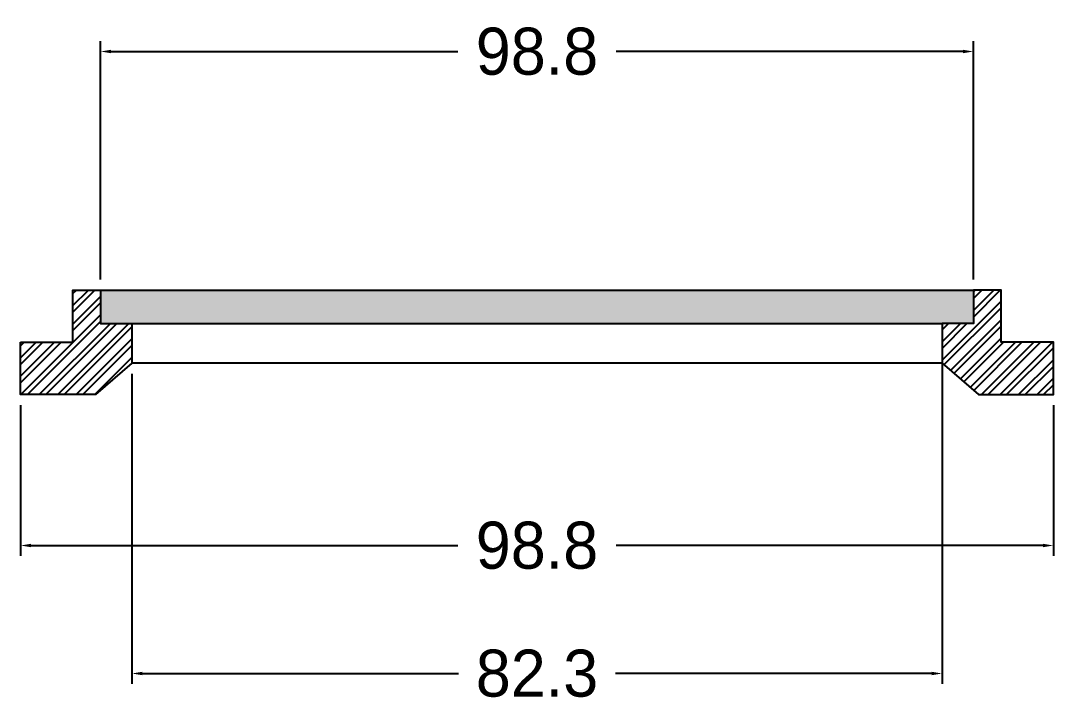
# Model space of a CAD drawing. Header units: centimetres. Extents: x 899 to 420531, y -3090 to 1299.
# Drawn here: x 10105.1 to 10302.7, y -2475.6 to -2344.8 of the extents above; entities that cross this region are included whole.
import ezdxf

# ---------------------------------------------------------------- set-up
doc = ezdxf.new("R2010")
doc.units = ezdxf.units.CM
doc.header["$LTSCALE"] = 10
doc.header["$MEASUREMENT"] = 0
doc.layers.get('DEFPOINTS').update_dxf_attribs({"color": 2, "linetype": 'CONTINUOUS'})
for name, color, linetype in [('DIM', 7, 'CONTINUOUS'), ('HERRAJE', 13, 'CONTINUOUS'), ('TAPA', 120, 'CONTINUOUS')]:
    doc.layers.add(name, color=color, linetype=linetype)
doc.styles.get("Standard").update_dxf_attribs({"font": ''})
doc.styles.get('Standard').set_extended_font_data('Zurich Ex BT')
doc.dimstyles.get("Standard").update_dxf_attribs({"dimtxt": 9, "dimasz": 2, "dimexe": 2, "dimexo": 2, "dimgap": 0.09, "dimtad": 0, "dimtih": 1, "dimtoh": 1, "dimzin": 0, "dimdsep": 46, "dimtxsty": 'Standard', "dimcen": 0.09, "dimadec": 0, "dimazin": 0, "dimtfac": 1, "dimtofl": 0, "dimtmove": 0, "dimatfit": 3, "dimfxl": 0, "dimtolj": 1, "dimtzin": 0, "dimarcsym": 0})
pattern_1 = [(45, (8750.581948166135, -2700.942905785793), (-1.767766952966369, 1.767766952966369), []), (45, (8750.581948166135, -2699.692905785793), (-1.767766952966369, 1.767766952966369), [])]

# ---------------------------------------------------------------- blocks, each defined once
blk = doc.blocks.new('*D91')
at = {"layer": 'DEFPOINTS', "color": 0}
for p in [(10105.14759895268, -2416.359797219331), (10302.74759895268, -2416.359797219331), (10302.74759895268, -2445.239363934765)]:
    blk.add_point(p, dxfattribs=at)
at = {"layer": 'DIM', "color": 0, "lineweight": -2}
for p, q in [((10105.14759895268, -2418.359797219331), (10105.14759895268, -2447.239363934765)), ((10302.74759895268, -2418.359797219331), (10302.74759895268, -2447.239363934765)), ((10107.14759895268, -2445.239363934765), (10188.81081929167, -2445.239363934765)), ((10300.74759895268, -2445.239363934765), (10219.0843786137, -2445.239363934765))]:
    blk.add_line(p, q, dxfattribs=at)
at = {"layer": 'DIM', "color": 0}
for points in [[(10107.14759895268, -2444.906030601431), (10107.14759895268, -2445.572697268098), (10105.14759895268, -2445.239363934765)], [(10300.74759895268, -2444.906030601431), (10300.74759895268, -2445.572697268098), (10302.74759895268, -2445.239363934765)]]:
    blk.add_solid(points, dxfattribs=at)
at = {"layer": 'DIM', "color": 0, "insert": (10203.94759895268, -2445.239363934765), "char_height": 9, "attachment_point": 5}
blk.add_mtext('\\A1;98.8', dxfattribs=at)
blk = doc.blocks.new('*D92')
at = {"layer": 'DEFPOINTS', "color": 0}
for p in [(10281.44759895268, -2406.559797219331), (10126.44759895268, -2410.359797219331), (10281.44759895268, -2469.724380726693)]:
    blk.add_point(p, dxfattribs=at)
at = {"layer": 'DIM', "color": 0, "lineweight": -2}
for p, q in [((10281.44759895268, -2408.559797219331), (10281.44759895268, -2471.724380726693)), ((10126.44759895268, -2412.359797219331), (10126.44759895268, -2471.724380726693)), ((10128.44759895268, -2469.724380726693), (10188.9237006476, -2469.724380726693)), ((10279.44759895268, -2469.724380726693), (10218.97149725777, -2469.724380726693))]:
    blk.add_line(p, q, dxfattribs=at)
at = {"layer": 'DIM', "color": 0}
for points in [[(10128.44759895268, -2469.39104739336), (10128.44759895268, -2470.057714060027), (10126.44759895268, -2469.724380726693)], [(10279.44759895268, -2469.39104739336), (10279.44759895268, -2470.057714060027), (10281.44759895268, -2469.724380726693)]]:
    blk.add_solid(points, dxfattribs=at)
at = {"layer": 'DIM', "color": 0, "insert": (10203.94759895268, -2469.724380726693), "char_height": 9, "attachment_point": 5}
blk.add_mtext('\\A1;82.3', dxfattribs=at)
blk = doc.blocks.new('*D93')
at = {"layer": 'DEFPOINTS', "color": 0}
for p in [(10287.44759895268, -2350.713746733221), (10120.44759895268, -2396.359797219331), (10287.44759895268, -2396.359797219331)]:
    blk.add_point(p, dxfattribs=at)
at = {"layer": 'DIM', "color": 0, "lineweight": -2}
for p, q in [((10120.44759895268, -2394.359797219331), (10120.44759895268, -2348.713746733221)), ((10287.44759895268, -2394.359797219331), (10287.44759895268, -2348.713746733221)), ((10122.44759895268, -2350.713746733221), (10188.81081929167, -2350.713746733221)), ((10285.44759895268, -2350.713746733221), (10219.0843786137, -2350.713746733221))]:
    blk.add_line(p, q, dxfattribs=at)
at = {"layer": 'DIM', "color": 0}
for points in [[(10122.44759895268, -2350.380413399888), (10122.44759895268, -2351.047080066555), (10120.44759895268, -2350.713746733221)], [(10285.44759895268, -2350.380413399888), (10285.44759895268, -2351.047080066555), (10287.44759895268, -2350.713746733221)]]:
    blk.add_solid(points, dxfattribs=at)
at = {"layer": 'DIM', "color": 0, "insert": (10203.94759895268, -2350.713746733221), "char_height": 9, "attachment_point": 5}
blk.add_mtext('\\A1;98.8', dxfattribs=at)

msp = doc.modelspace()

# ---------------------------------------------------------------- hatches: boundary and pattern name
at = {"layer": 'HERRAJE'}
h = msp.add_hatch(dxfattribs=at)
h.set_pattern_fill('STEEL', color=256, scale=20, style=0)
h.set_pattern_definition(pattern_1)
h.paths.add_polyline_path([(10115.14759895268, -2406.359797219331), (10105.14759895268, -2406.359797219331), (10105.14759895268, -2416.359797219331), (10119.44759895268, -2416.359797219331), (10126.44759895268, -2410.359797219331), (10126.44759895268, -2402.759797219331), (10120.44759895268, -2402.759797219331), (10120.44759895268, -2396.359797219331), (10115.14759895268, -2396.359797219331)])
h = msp.add_hatch(dxfattribs=at)
h.set_pattern_fill('STEEL', color=256, scale=20, style=0)
h.set_pattern_definition(pattern_1)
h.paths.add_polyline_path([(10292.74759895268, -2406.359797219331), (10292.74759895268, -2396.359797219331), (10287.44759895268, -2396.359797219331), (10287.44759895268, -2402.759797219331), (10281.44759895268, -2402.759797219331), (10281.44759895268, -2410.35979721933), (10288.44759895268, -2416.359797219331), (10302.74759895268, -2416.359797219331), (10302.74759895268, -2406.359797219331)])
at = {"layer": 'TAPA'}
h = msp.add_hatch(dxfattribs=at)
h.set_pattern_fill('DOTS', color=256, scale=20, style=0)
h.set_pattern_definition([(0, (6746.032885739129, -6511.016766310269), (0.625, 1.25), [0, -1.25])])
h.paths.add_polyline_path([(10120.44759895268, -2396.359797219331), (10120.44759895268, -2402.759797219331), (10126.44759895268, -2402.759797219331), (10281.44759895268, -2402.759797219331), (10287.44759895268, -2402.759797219331), (10287.44759895268, -2396.359797219331)])

# ---------------------------------------------------------------- linework, layer by layer
at = {"layer": 'HERRAJE'}
for p, q in [((10120.44759895268, -2396.359797219331), (10287.44759895268, -2396.359797219331)), ((10126.44759895268, -2402.759797219331), (10281.44759895268, -2402.759797219331)), ((10281.44759895268, -2410.359797219331), (10126.44759895268, -2410.359797219331))]:
    msp.add_line(p, q, dxfattribs=at)
for points in [[(10105.14759895268, -2406.359797219331), (10115.14759895268, -2406.359797219331), (10115.14759895268, -2396.359797219331), (10120.44759895268, -2396.359797219331), (10120.44759895268, -2402.759797219331), (10126.44759895268, -2402.759797219331), (10126.44759895268, -2410.359797219331), (10119.44759895268, -2416.359797219331), (10105.14759895268, -2416.359797219331)], [(10287.44759895268, -2396.359797219331), (10287.44759895268, -2402.759797219331), (10281.44759895268, -2402.759797219331), (10281.44759895268, -2410.359797219331), (10288.44759895268, -2416.359797219331), (10302.74759895268, -2416.359797219331), (10302.74759895268, -2406.359797219331), (10292.74759895268, -2406.359797219331), (10292.74759895268, -2396.359797219331)]]:
    msp.add_lwpolyline(points, close=True, dxfattribs=at)

# ---------------------------------------------------------------- dimensions: what is measured, and where the dimension line sits
at = {"layer": 'DIM'}
for base, p1, p2, text, picture, middle in [((10287.44759895268, -2350.713746733221), (10120.44759895268, -2396.359797219331), (10287.44759895268, -2396.359797219331), '98.8', '*D93', (10203.94759895268, -2350.713746733221)), ((10281.44759895268, -2469.724380726693), (10126.44759895268, -2410.359797219331), (10281.44759895268, -2406.559797219331), '82.3', '*D92', (10203.94759895268, -2469.724380726693)), ((10302.74759895268, -2445.239363934765), (10105.14759895268, -2416.359797219331), (10302.74759895268, -2416.359797219331), '98.8', '*D91', (10203.94759895268, -2445.239363934765))]:
    dim = msp.add_linear_dim(base=base, p1=p1, p2=p2, text=text, dimstyle='Standard', dxfattribs=at)
    dim.commit()
    dim.dimension.update_dxf_attribs({"geometry": picture, "text_midpoint": middle})

doc.saveas('drawing.dxf')
